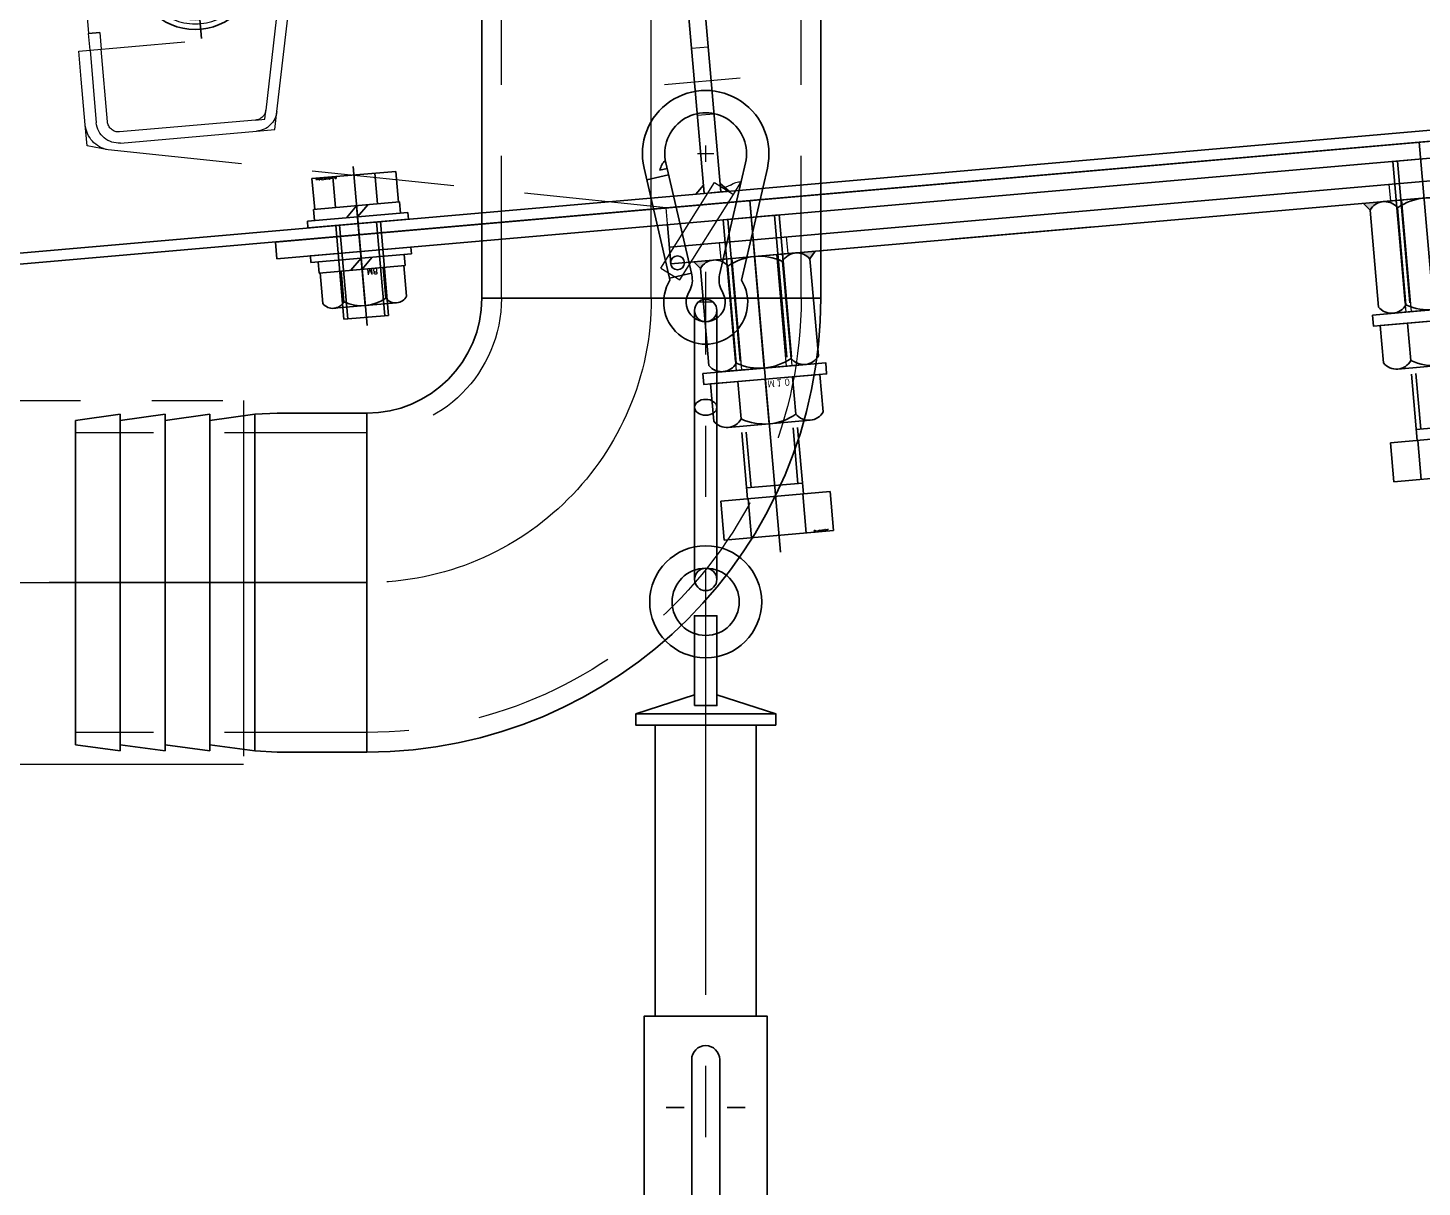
# Model space of a CAD drawing. Header units: millimetres. Extents: x -8731 to 85711, y -14522 to 31379.
# Drawn here: x 6955.1 to 7204, y 7393.4 to 7600.4 of the extents above; entities that cross this region are included whole.
import ezdxf
from ezdxf import colors
from ezdxf.entities.mleader import LeaderData, LeaderLine
from ezdxf.enums import TextEntityAlignment as Align
from ezdxf.math import Vec2, Vec3

# ---------------------------------------------------------------- set-up
doc = ezdxf.new("R2010")
doc.units = ezdxf.units.MM
doc.header["$LTSCALE"] = 4
for name, pattern in [('CENTER2', [28.575, 19.05, -3.175, 3.175, -3.175]), ('HIDDEN', [9.525, 6.35, -3.175]), ('PHANTOM2', [31.75, 15.875, -3.175, 3.175, -3.175, 3.175, -3.175])]:
    doc.linetypes.add(name, pattern=pattern)
for name, color, linetype, lineweight in [('04_HIDDEN', 2, 'HIDDEN', 13), ('05_CENTER', 4, 'CENTER2', 13), ('06_PHANTOM', 2, 'PHANTOM2', 13), ('08_DIM', 3, 'Continuous', 13)]:
    doc.layers.add(name, color=color, linetype=linetype, lineweight=lineweight)
doc.layers.add('10_DRAFT', color=8, linetype='Continuous', lineweight=0, plot=False)
doc.styles.add('KANJI0', font='txt.shx', dxfattribs={"width": 0.9, "height": 30, "bigfont": 'bigfont'})
doc.styles.add('KSS_TXT', font='txt.shx', dxfattribs={"bigfont": 'extfont2.shx'})
doc.styles.add('KSS_TXT_L', font='txt.shx', dxfattribs={"height": 9, "bigfont": 'extfont2.shx'})
doc.styles.get("Standard").update_dxf_attribs({"font": 'txt.shx', "bigfont": 'extfont2.shx'})

# ---------------------------------------------------------------- blocks, each defined once
blk = doc.blocks.new('A$C416561A8_1')
at = {"color": 0}
for p, q in [((29.52, 6.46), (9.85, 11.01)), ((11.98, 10.51), (11.08, 6.62)), ((9.95, 6.88), (10.24, 8.16)), ((28.62, 2.56), (8.95, 7.11)), ((29.52, 6.46), (28.62, 2.56)), ((29.85, 6.38), (29.52, 6.46)), ((28.93, 2.49), (28.62, 2.56)), ((31.73, 2.86), (32.14, 3.08)), ((28.93, -2.49), (8.95, -7.11)), ((31.73, -2.86), (32.14, -3.08)), ((29.85, -6.38), (9.85, -11.01))]:
    blk.add_line(p, q, dxfattribs=at)
blk.add_circle((26.78, 5.04), 1.25, dxfattribs=at)
for centre, radius, start, end in [((7.3, 0), 11.3, 76.9688, 283.0313), ((10.78, 5.08), 3.13, 99.8583, 137.1756), ((33.8, 0), 7.5, 238.2627, 121.7373), ((7.3, 0), 7.3, 76.9689, 283.0313), ((29.83, 6.38), 4, 256.9686, 298.243), ((33.8, 0), 3.5, 241.7565, 118.2435), ((29.83, -6.38), 4, 61.7565, 103.0312)]:
    blk.add_arc(centre, radius, start, end, dxfattribs=at)
at = {"layer": '10_DRAFT'}
for p, q in [((27.71, 7.98), (12.44, -1.55)), ((27.71, 7.98), (29.83, 4.59)), ((29.83, 4.59), (14.56, -4.95)), ((8.75, 0), (5.85, 0)), ((7.3, -1.45), (7.3, 1.45)), ((35.25, 0), (32.35, 0)), ((33.8, -1.45), (33.8, 1.45)), ((12.44, -1.55), (14.56, -4.95)), ((14.56, -4.95), (12.3, -6.36)), ((12.88, -4.45), (13.45, -3.17))]:
    blk.add_line(p, q, dxfattribs=at)
blk.add_arc((15.44, -6.25), 3.13, 144.8583, 182.1756, dxfattribs=at)
blk = doc.blocks.new('ST-10d_1')
at = {"color": 0}
for p, q in [((-271.05, 12.5), (-274.46, 2)), ((-70.05, 11), (-70.05, -11)), ((-68.05, 11), (-68.05, 11)), ((-62.05, 11.25), (-8.25, 11.25)), ((-217.05, 9), (-269.05, 9)), ((-66.05, 7.5), (-56.05, 7.5)), ((-63.55, 9.75), (-63.55, 7.5)), ((-62.05, 8.25), (-8.25, 8.25)), ((-60.55, 8.25), (-60.55, 7.5)), ((-56.05, 7.5), (-56.05, -7.5)), ((-200.74, 3.84), (-200.74, 7.03)), ((-95.34, 3.84), (-95.34, 7.03)), ((-209.31, 2.5), (-86.48, 2.5)), ((-54.52, 3.72), (-56.05, 3.72)), ((-295.05, 2), (-343.05, 2)), ((-151.71, 0), (-150.4, 2)), ((-150.4, -2), (-151.71, 0)), ((-149.1, 0), (-150.4, 2)), ((-150.4, -2), (-149.1, 0)), ((-295.05, -2), (-343.05, -2)), ((-271.05, -12.5), (-274.46, -2)), ((-209.31, -2.5), (-86.48, -2.5)), ((-200.74, -3.84), (-200.74, -7.03)), ((-95.34, -3.84), (-95.34, -7.03)), ((-54.52, -3.72), (-56.05, -3.72)), ((-217.05, -9), (-269.05, -9)), ((-66.05, -7.5), (-56.05, -7.5)), ((-63.55, -9.75), (-63.55, -7.5)), ((-62.05, -8.25), (-8.25, -8.25)), ((-60.55, -8.25), (-60.55, -7.5)), ((-62.05, -11.25), (-8.25, -11.25))]:
    blk.add_line(p, q, dxfattribs=at)
for points in [[(-271.05, 12.5), (-271.05, -12.5), (-269.05, -12.5), (-269.05, 12.5)], [(-68.05, 11), (-68.05, -11), (-217.05, -11), (-217.05, 11)], [(-50.05, 5), (-50.05, -5), (-54.52, -5), (-54.52, 5)], [(-272.51, 2), (-272.51, -2), (-288.55, -2), (-288.55, 2)]]:
    blk.add_lwpolyline(points, close=True, dxfattribs=at)
for centre, radius in [((-291.05, 0), 10), ((-291.05, 0), 6), ((-343.05, 0), 2), ((-295.05, 0), 2), ((-150.4, 0), 2)]:
    blk.add_circle(centre, radius, dxfattribs=at)
for centre, radius, start, end in [((-62.05, 9.75), 1.5, 90, 270), ((-8.25, 0), 11.25, 270, 90), ((-66.05, 9.5), 2, 180, 270), ((-8.25, 0), 8.25, 270, 90), ((-209.31, 0), 2.5, 90, 270), ((-86.48, 0), 2.5, 270, 90), ((-66.05, -9.5), 2, 90, 180), ((-62.05, -9.75), 1.5, 90, 270)]:
    blk.add_arc(centre, radius, start, end, dxfattribs=at)
blk.add_ellipse((-325.78, 0), major_axis=(0, 2), ratio=0.707107, dxfattribs=at)
at = {"layer": '05_CENTER', "color": 0}
blk.add_line((7.71, 0), (-349.94, 0), dxfattribs=at)
at = {"layer": '10_DRAFT'}
for p, q in [((-62.05, 12.11), (-62.05, 6.3)), ((-59.69, 9.75), (-64.4, 9.75)), ((-62.05, -12.11), (-62.05, -6.3)), ((-59.69, -9.75), (-64.4, -9.75))]:
    blk.add_line(p, q, dxfattribs=at)
at = {"layer": '08_DIM', "color": 0, "style": 'KSS_TXT'}
for p in [(-96.83, 9.01), (-96.83, -7.51)]:
    blk.add_text('0', height=3, rotation=270, dxfattribs=at).set_placement(p)
blk = doc.blocks.new('A$C1DD32577_1')
at = {"color": 4, "rotation": 90}
for name, p in [('ST-10d_1', (-1.49, 376.13)), ('A$C416561A8_1', (-1.49, -2.22))]:
    blk.add_blockref(name, p, dxfattribs=at)
blk = doc.blocks.new('A$C21297E54_1_1_1')
at = {"color": 0}
for p, q in [((520, 115), (-25, 115)), ((520, 113), (-25, 113))]:
    blk.add_line(p, q, dxfattribs=at)
at = {"color": 3}
for points in [[(197, 113), (195.5, 113), (195.5, 113), (197, 111.5)], [(200, 113), (201.5, 113), (201.5, 113), (200, 111.5)]]:
    blk.add_lwpolyline(points, close=True, dxfattribs=at)
at = {"color": 0}
blk.add_lwpolyline([(200, 113), (197, 113), (197, 2), (200, 2)], close=True, dxfattribs=at)
at = {"layer": '04_HIDDEN'}
for p, q in [((197, 99), (200, 99)), ((197, 87), (200, 87))]:
    blk.add_line(p, q, dxfattribs=at)
at = {"layer": '05_CENTER'}
for p, q in [((135, 118.15), (135, 109.82)), ((191.62, 93), (205.22, 93)), ((90, 55.07), (90, 74.93))]:
    blk.add_line(p, q, dxfattribs=at)
blk = doc.blocks.new('A$C491655AE_1_1_1')
at = {"color": 0, "linetype": 'CENTER2'}
for p, q in [((0, -12.64), (0, 12.64)), ((-12.64, 0), (12.64, 0))]:
    blk.add_line(p, q, dxfattribs=at)
at = {"color": 0}
for p, q in [((-9.81, 0), (-4.91, 8.5)), ((-4.91, 8.5), (4.91, 8.5)), ((4.91, 8.5), (9.81, 0)), ((-4.91, -8.5), (-9.81, 0)), ((9.81, 0), (4.91, -8.5)), ((4.91, -8.5), (-4.91, -8.5))]:
    blk.add_line(p, q, dxfattribs=at)
for radius in [11, 9.25]:
    blk.add_circle((0, 0), radius, dxfattribs=at)
at = {"layer": '10_DRAFT', "style": 'KSS_TXT_L'}
blk.add_text('BT-M10', height=0.3, dxfattribs=at).set_placement((-0.7, -0.54))
blk = doc.blocks.new('FWTAS-D20-M10-T20.0b_1_1')
at = {"color": 0}
for radius in [10, 5, 4]:
    blk.add_circle((0, 0), radius, dxfattribs=at)
at = {"layer": '05_CENTER', "color": 0}
for p, q in [((0, -12.1), (0, 12.1)), ((12.1, 0), (-12.1, 0))]:
    blk.add_line(p, q, dxfattribs=at)
blk = doc.blocks.new('NTFLS-20a_1_1')
at = {"color": 0}
for p, q in [((-7.35, 20), (7.35, 20)), ((-9.8, 1.31), (-9.8, 18.69)), ((-4.9, 1.31), (-4.9, 18.69)), ((4.9, 18.69), (4.9, 1.31)), ((9.8, 18.69), (9.8, 1.31)), ((-7.35, 0), (7.35, 0))]:
    blk.add_line(p, q, dxfattribs=at)
for centre, radius, start, end in [((-7.35, 17.06), 2.94, 33.626, 146.374), ((0, 10.2), 9.8, 60, 120), ((7.35, 17.06), 2.94, 33.626, 146.374), ((-7.35, 2.94), 2.94, 213.626, 326.374), ((0, 9.8), 9.8, 240, 300), ((7.35, 2.94), 2.94, 213.626, 326.374)]:
    blk.add_arc(centre, radius, start, end, dxfattribs=at)
at = {"layer": '04_HIDDEN', "color": 0}
for p, q in [((-5, 20), (-5, 0)), ((-4, 20), (-4, 0)), ((4, 20), (4, 0)), ((5, 20), (5, 0))]:
    blk.add_line(p, q, dxfattribs=at)
at = {"layer": '10_DRAFT', "linetype": 'CENTER2'}
blk.add_line((0, 20), (0, 0), dxfattribs=at)
blk = doc.blocks.new('M10Nu_1_1_1')
at = {"color": 0}
for p, q in [((-7.35, 8), (7.35, 8)), ((-9.8, 0), (-9.8, 6.69)), ((-4.9, 0), (-4.9, 6.69)), ((4.9, 6.69), (4.9, 0)), ((9.8, 6.69), (9.8, 0)), ((-9.8, 0), (9.8, 0))]:
    blk.add_line(p, q, dxfattribs=at)
at = {"color": 0, "linetype": 'CENTER2'}
blk.add_line((0, 8), (0, 0), dxfattribs=at)
at = {"color": 0}
for centre, radius, start, end in [((-7.35, 5.06), 2.94, 33.626, 146.374), ((0, -1.8), 9.8, 60, 120), ((7.35, 5.06), 2.94, 33.626, 146.374)]:
    blk.add_arc(centre, radius, start, end, dxfattribs=at)
at = {"layer": '10_DRAFT', "style": 'KANJI0', "width": 0.82}
blk.add_text('Ｍ１０', height=1.25, dxfattribs=at).set_placement((0.26, 0.12))
blk = doc.blocks.new('A$C7A442ECB_1_1')
at = {"color": 0, "linetype": 'CENTER2'}
blk.add_line((0, -3), (0, 60), dxfattribs=at)
at = {"color": 0}
for p, q in [((-9.81, 57), (9.81, 57)), ((-9.81, 50), (-9.81, 57)), ((-4.91, 50), (-4.91, 57)), ((4.91, 50), (4.91, 57)), ((9.81, 50), (9.81, 57)), ((-9.81, 50), (9.81, 50))]:
    blk.add_line(p, q, dxfattribs=at)
at = {"color": 0, "linetype": 'HIDDEN'}
for p, q in [((-5, 0), (-5, 50)), ((5, 0), (5, 50)), ((-5, 48.04), (5, 48.04)), ((-4.19, 0), (-4.19, 48.04)), ((4.19, 0), (4.19, 48.04)), ((-5, 0), (5, 0))]:
    blk.add_line(p, q, dxfattribs=at)
at = {"layer": '10_DRAFT', "style": 'KSS_TXT_L'}
blk.add_text('BT-M10x50L', height=0.3, dxfattribs=at).set_placement((6.32, 56.66))
blk = doc.blocks.new('A$C50F277F6_1_1')
h = blk.add_hatch(color=3)
h.dxf.hatch_style = 1
h.paths.add_polyline_path([(-9.8, 1.31), (-10.87, 0), (-7.35, 0, -0.251062)])
h = blk.add_hatch(color=3)
h.dxf.hatch_style = 1
h.paths.add_polyline_path([(9.8, 1.31), (10.87, 0), (7.35, 0, 0.251062)])
h = blk.add_hatch(color=3)
h.dxf.hatch_style = 1
h.paths.add_polyline_path([(110.2, 1.31), (109.13, 0), (112.65, 0, -0.251062)])
at = {"color": 0}
for p, q in [((175, 0), (-15, 0)), ((-15, 0), (-15, -3)), ((175, 0), (-15, 0)), ((-15, 0), (-15, -10)), ((-15, -3), (175, -3)), ((-15, -10), (-113.34, -28.98)), ((-117, -33.8), (-117, -42)), ((-117, -42), (-117, -47)), ((-117, -47), (-98, -47)), ((-115, -47), (-115, -50)), ((-113, -50), (-113, -47)), ((-113, -50), (-115, -50)), ((-115, -50), (-113, -50))]:
    blk.add_line(p, q, dxfattribs=at)
at = {"color": 3}
for p, q in [((-9.8, 1.31), (-10.87, 0)), ((9.8, 1.31), (10.87, 0)), ((110.2, 1.31), (109.13, 0))]:
    blk.add_line(p, q, dxfattribs=at)
at = {"color": 0}
for centre, radius, start, end in [((-112, -33.8), 5, 105.5241, 180), ((-98, -60), 13, 283.3424, 90)]:
    blk.add_arc(centre, radius, start, end, dxfattribs=at)
at = {"layer": '04_HIDDEN'}
for p, q in [((-6, 0), (-6, -3)), ((6, 0), (6, -3)), ((114, 0), (114, -3)), ((-111, -30), (-86.63, -30)), ((-86.63, -32), (-111, -32)), ((-115, -47), (-115, -34)), ((-113, -34), (-113, -47)), ((-65.65, -126.8), (-84.67, -33.6)), ((-82.71, -33.2), (-63.69, -126.4))]:
    blk.add_line(p, q, dxfattribs=at)
for centre, radius, start, end in [((-111, -34), 4, 90, 180), ((-111, -34), 2, 90, 180), ((-86.63, -34), 4, 11.5346, 90), ((-86.63, -34), 2, 11.5346, 90)]:
    blk.add_arc(centre, radius, start, end, dxfattribs=at)
at = {"layer": '05_CENTER'}
for p, q in [((0, 5.49), (0, -8.61)), ((120, 5.49), (120, -8.61))]:
    blk.add_line(p, q, dxfattribs=at)
at = {"layer": '10_DRAFT'}
for p, q in [((-113.34, -28.98), (-117, -30)), ((-117, -30), (-117, -33.8)), ((-86.63, -30), (-83.37, -30)), ((-86.63, -32), (-85, -32)), ((-85, -32), (-84.67, -33.6)), ((-83.37, -30), (-82.71, -33.2))]:
    blk.add_line(p, q, dxfattribs=at)
at = {"color": 4}
for p in [(0, 0), (120, 0)]:
    blk.add_blockref('NTFLS-20a_1_1', p, dxfattribs=at)
blk = doc.blocks.new('A$C170915BB_1_1')
h = blk.add_hatch(color=3)
h.dxf.hatch_style = 1
h.paths.add_polyline_path([(55.2, 61.31), (54.13, 60), (57.65, 60, -0.251062)])
h = blk.add_hatch(color=3)
h.dxf.hatch_style = 1
h.paths.add_polyline_path([(74.8, 61.31), (75.87, 60), (72.35, 60, 0.251062)])
h = blk.add_hatch(color=3)
h.dxf.hatch_style = 1
h.paths.add_polyline_path([(175.2, 61.31), (174.13, 60), (177.65, 60, -0.251062)])
for p, q in [((50, 53), (50, 60)), ((50, 60), (240, 60)), ((50, 57), (240, 57))]:
    blk.add_line(p, q)
at = {"color": 3}
for p, q in [((55.2, 61.31), (54.13, 60)), ((74.8, 61.31), (75.87, 60)), ((175.2, 61.31), (174.13, 60))]:
    blk.add_line(p, q, dxfattribs=at)
for points in [[(54, 80), (76, 80), (76, 82), (54, 82)], [(174, 80), (196, 80), (196, 82), (174, 82)]]:
    blk.add_lwpolyline(points, close=True)
for name, p in [('A$C7A442ECB_1_1', (65, 53)), ('A$C7A442ECB_1_1', (185, 53)), ('M10Nu_1_1_1', (65, 82)), ('M10Nu_1_1_1', (185, 82))]:
    blk.add_blockref(name, p)
at = {"color": 4}
for p in [(65, 60), (185, 60)]:
    blk.add_blockref('NTFLS-20a_1_1', p, dxfattribs=at)
at = {"layer": '04_HIDDEN'}
blk.add_blockref('A$C50F277F6_1_1', (65, 60), dxfattribs=at)
blk = doc.blocks.new('A$C2D014B62_1_1')
at = {"color": 0}
blk.add_lwpolyline([(-15, 0), (295, 0), (295, 3), (-15, 3)], close=True, dxfattribs=at)
at = {"layer": '05_CENTER'}
blk.add_line((0, 6.33), (0, -3.33), dxfattribs=at)
blk = doc.blocks.new('A$C435F0BD9_1_1_1')
at = {"color": 0, "linetype": 'CENTER2'}
blk.add_line((0, -18.3), (0, 10.2), dxfattribs=at)
at = {"color": 0}
for p, q in [((-7.51, 8.7), (7.51, 8.7)), ((-7.51, 3.2), (-7.51, 8.7)), ((-3.75, 3.2), (-3.75, 8.7)), ((3.75, 3.2), (3.75, 8.7)), ((7.51, 3.2), (7.51, 8.7)), ((-7.7, 3.2), (-7.7, 1.2)), ((7.7, 3.2), (-7.7, 3.2)), ((0, 1.2), (-2, 3.2)), ((0, 3.2), (2, 1.2)), ((7.7, 1.2), (7.7, 3.2)), ((-9, 1.2), (9, 1.2)), ((-9, 1.2), (-9, 0)), ((9, 0), (9, 1.2)), ((-9, 0), (9, 0))]:
    blk.add_line(p, q, dxfattribs=at)
at = {"color": 0, "linetype": 'HIDDEN'}
for p, q in [((-4, -16.8), (-4, 0)), ((-3.32, -16.8), (-3.32, 0)), ((3.32, -16.8), (3.32, 0)), ((4, -16.8), (4, 0)), ((-4, -16.8), (4, -16.8))]:
    blk.add_line(p, q, dxfattribs=at)
at = {"layer": '10_DRAFT', "style": 'KSS_TXT_L'}
blk.add_text('BT-M8x20L,SW,PW', height=0.3, dxfattribs=at).set_placement((3.15, 8.36))
blk = doc.blocks.new('M8Nza_1_1_1')
at = {"color": 0}
for p, q in [((-7.5, 8.69), (-7.5, 3.2)), ((5.62, 9.7), (-5.63, 9.7)), ((-3.75, 3.2), (-3.75, 8.69)), ((3.75, 8.69), (3.75, 3.2)), ((7.5, 3.2), (7.5, 8.69)), ((-7.7, 3.2), (7.7, 3.2)), ((-7.7, 3.2), (-7.7, 1.2)), ((0, 1.2), (-2, 3.2)), ((0, 3.2), (2, 1.2)), ((7.7, 3.2), (7.7, 1.2))]:
    blk.add_line(p, q, dxfattribs=at)
at = {"color": 0, "linetype": 'CENTER2'}
blk.add_line((0, 9.7), (0, 0), dxfattribs=at)
at = {"color": 0}
blk.add_lwpolyline([(-9, 1.2), (9, 1.2), (9, 0), (-9, 0)], close=True, dxfattribs=at)
for centre, radius, start, end in [((-5.63, 7.45), 2.25, 33.626, 146.374), ((0, 2.2), 7.5, 60, 120), ((5.62, 7.45), 2.25, 33.626, 146.374)]:
    blk.add_arc(centre, radius, start, end, dxfattribs=at)
at = {"layer": '10_DRAFT', "style": 'KSS_TXT'}
blk.add_text('M8', height=1, dxfattribs=at).set_placement((0.87, 3.27))
blk = doc.blocks.new('A$C4B9B0C08_1_1')
for name, p in [('A$C170915BB_1_1', (-480, 80)), ('M8Nza_1_1_1', (-485, 133)), ('A$C2D014B62_1_1', (-485, 130)), ('A$C21297E54_1_1_1', (-620, 15)), ('A$C491655AE_1_1_1', (-510, 80))]:
    blk.add_blockref(name, p)
at = {"rotation": 179.9999999999999}
blk.add_blockref('A$C435F0BD9_1_1_1', (-485, 128), dxfattribs=at)
at = {"layer": '04_HIDDEN', "color": 4}
blk.add_blockref('FWTAS-D20-M10-T20.0b_1_1', (-510, 80), dxfattribs=at)
blk = doc.blocks.new('A$C144538DF_1_1')
at = {"color": 0}
for p, q in [((-102.8, 211.95), (-94.8, 213.05)), ((-102.8, 154.05), (-102.8, 211.95)), ((-94.8, 213.05), (-94.8, 152.95)), ((-94.8, 211.95), (-86.8, 213.05)), ((-86.8, 213.05), (-86.8, 152.95)), ((-86.8, 211.95), (-78.8, 213.05)), ((-78.8, 213.05), (-78.8, 152.95)), ((-78.8, 211.95), (-70.8, 213.05)), ((-66.8, 213.25), (-70.8, 213.05)), ((-70.8, 213.05), (-70.8, 152.95)), ((-50.8, 213.25), (-66.8, 213.25)), ((-50.8, 152.75), (-50.8, 213.25)), ((-94.8, 152.95), (-102.8, 154.05)), ((-86.8, 152.95), (-94.8, 154.05)), ((-78.8, 152.95), (-86.8, 154.05)), ((-70.8, 152.95), (-78.8, 154.05)), ((-66.8, 152.75), (-70.8, 152.95)), ((-50.8, 152.75), (-66.8, 152.75)), ((-30.25, 132.2), (30.25, 132.2)), ((-30.25, 132.2), (-30.25, 48)), ((30.25, 132.2), (30.25, 28)), ((0, 48), (-30.25, 48)), ((0, 48), (0, 28)), ((10, 28), (0, 28)), ((30.25, 28), (15, 28))]:
    blk.add_line(p, q, dxfattribs=at)
blk.add_lwpolyline([(10, 78), (15, 78), (15, -2), (10, -2)], close=True)
for radius in [81.05, 20.55]:
    blk.add_arc((-50.8, 132.2), radius, 0, 90, dxfattribs=at)
at = {"layer": '04_HIDDEN'}
for p, q in [((-50.8, 209.75), (-102.8, 209.75)), ((-50.8, 156.25), (-102.8, 156.25)), ((-26.75, 132.2), (-26.75, 48)), ((26.75, 132.2), (26.75, 28)), ((10, 28), (15, 28)), ((10, 8), (15, 8))]:
    blk.add_line(p, q, dxfattribs=at)
for radius in [77.55, 24.05]:
    blk.add_arc((-50.8, 132.2), radius, 0, 90, dxfattribs=at)
at = {"layer": '05_CENTER'}
for p, q in [((-50.8, 183), (-107.52, 183)), ((-102.8, 183), (-50.8, 183)), ((0, 132.2), (0, 21.75)), ((21.9, 33), (3.12, 33))]:
    blk.add_line(p, q, dxfattribs=at)
blk.add_arc((-50.8, 132.2), 50.8, 0, 90, dxfattribs=at)
blk = doc.blocks.new('AM_BALLOON1')
at = {"transparency": 16777216}
blk.add_circle((0, 0), 5, dxfattribs=at)
blk.add_attdef('B_NUMBER', text='', height=3, dxfattribs=at).set_placement((0, 0), align=Align.MIDDLE_CENTER)
blk = doc.blocks.new('_OPEN')
at = {"color": 0, "linetype": 'ByBlock'}
for p, q in [((-1, 0.1667), (0, 0)), ((0, 0), (-1, -0.1667)), ((0, 0), (-1, 0))]:
    blk.add_line(p, q, dxfattribs=at)

msp = doc.modelspace()

# ---------------------------------------------------------------- linework, layer by layer
at = {"layer": '05_CENTER'}
msp.add_line((6748.62261, 7501.36791), (6993.62261, 7501.36791), dxfattribs=at)
at = {"layer": '06_PHANTOM'}
msp.add_lwpolyline([(6748.62261, 7533.86791), (6993.62261, 7533.86791), (6993.62261, 7468.86791), (6748.62261, 7468.86791)], close=True, dxfattribs=at)

# ---------------------------------------------------------------- block references
at = {"xscale": -1}
for name, p, rotation in [('A$C4B9B0C08_1_1', (7486.13312, 7735.1139), 184.9822464020457), ('A$C144538DF_1_1', (7066.42261, 7684.36791), 180), ('A$C1DD32577_1', (7077.62057, 7583.019), 180)]:
    msp.add_blockref(name, p, dxfattribs=dict(at, rotation=rotation))

# ---------------------------------------------------------------- leaders
at = {"layer": '08_DIM'}
ml = msp.add_multileader_block('Standard', dxfattribs=at)
ml.set_content('AM_BALLOON1', color=256, scale=15)
ml.set_attribute('B_NUMBER', 'AF', width=0)
ml.set_leader_properties(color=256, linetype='ByLayer', lineweight=-1)
ml.set_arrow_properties(name='OPEN')
ml.build(insert=Vec2(0, 0))
ml.multileader.update_dxf_attribs({"leader_type": 0, "has_dogleg": 0, "text_right_attachment_type": 6, "dogleg_length": 0, "arrow_head_size": 30, "scale": 15, "block_connection_type": 1})
ctx = ml.context
ctx.base_point, ctx.scale, ctx.char_height, ctx.arrow_head_size, ctx.landing_gap_size, ctx.plane_origin = Vec3(8262.14661, 16915.24927), 15, 60, 30, 30, Vec3(8262.14661, 16915.24927)
ctx.right_attachment, ctx.attachment_type = 6, 1
notes = []
notes.append((ctx, [(0, (0, 0, 0), (0, 0), (1, 0), 1, [])]))
ctx.block.insert = Vec3(8262.14661, 16915.24927)
ml = msp.add_multileader_block('Standard', dxfattribs=at)
ml.set_content('AM_BALLOON1', color=256, scale=15)
ml.set_attribute('B_NUMBER', 'AO', width=0)
ml.set_leader_properties(color=256, linetype='ByLayer', lineweight=-1)
ml.set_arrow_properties(name='OPEN')
ml.build(insert=Vec2(0, 0))
ml.multileader.update_dxf_attribs({"leader_type": 0, "has_dogleg": 0, "text_right_attachment_type": 6, "dogleg_length": 0, "arrow_head_size": 30, "scale": 15, "block_connection_type": 1})
ctx = ml.context
ctx.base_point, ctx.scale, ctx.char_height, ctx.arrow_head_size, ctx.landing_gap_size, ctx.plane_origin = Vec3(11532.59715, 15665.61266), 15, 60, 30, 30, Vec3(11532.59715, 15665.61266)
ctx.right_attachment, ctx.attachment_type = 6, 1
notes.append((ctx, [(0, (0, 0, 0), (0, 0), (1, 0), 1, [])]))
ctx.block.insert = Vec3(11532.59715, 15665.61266)
ml = msp.add_multileader_block('Standard', dxfattribs=at)
ml.set_content('AM_BALLOON1', color=256, scale=15)
ml.set_attribute('B_NUMBER', 'D', width=0)
ml.set_leader_properties(color=256, linetype='ByLayer', lineweight=-1)
ml.set_arrow_properties(name='OPEN')
ml.build(insert=Vec2(0, 0))
ml.multileader.update_dxf_attribs({"leader_type": 0, "has_dogleg": 0, "text_right_attachment_type": 6, "dogleg_length": 0, "arrow_head_size": 30, "scale": 15, "block_connection_type": 1})
ctx = ml.context
ctx.base_point, ctx.scale, ctx.char_height, ctx.arrow_head_size, ctx.landing_gap_size, ctx.plane_origin = Vec3(9708.75838, 15394.05003), 15, 60, 30, 30, Vec3(9708.75838, 15394.05003)
ctx.right_attachment, ctx.attachment_type = 6, 1
notes.append((ctx, [(0, (0, 0, 0), (0, 0), (1, 0), 1, [])]))
ctx.block.insert = Vec3(9708.75838, 15394.05003)
ml = msp.add_multileader_block('Standard', dxfattribs=at)
ml.set_content('AM_BALLOON1', color=256, scale=15)
ml.set_attribute('B_NUMBER', 'A', width=0)
ml.set_leader_properties(color=256, linetype='ByLayer', lineweight=-1)
ml.set_arrow_properties(name='OPEN')
ml.build(insert=Vec2(0, 0))
ml.multileader.update_dxf_attribs({"leader_type": 0, "has_dogleg": 0, "text_right_attachment_type": 6, "dogleg_length": 0, "arrow_head_size": 30, "scale": 15, "block_connection_type": 1})
ctx = ml.context
ctx.base_point, ctx.scale, ctx.char_height, ctx.arrow_head_size, ctx.landing_gap_size, ctx.plane_origin = Vec3(13148.43876, 15210.37146), 15, 60, 30, 30, Vec3(13148.43876, 15210.37146)
ctx.right_attachment, ctx.attachment_type = 6, 1
notes.append((ctx, [(0, (0, 0, 0), (0, 0), (1, 0), 1, [])]))
ctx.block.insert = Vec3(13148.43876, 15210.37146)
ml = msp.add_multileader_block('Standard', dxfattribs=at)
ml.set_content('AM_BALLOON1', color=256, scale=15)
ml.set_attribute('B_NUMBER', 'B', width=0)
ml.set_leader_properties(color=256, linetype='ByLayer', lineweight=-1)
ml.set_arrow_properties(name='OPEN')
ml.build(insert=Vec2(0, 0))
ml.multileader.update_dxf_attribs({"leader_type": 0, "has_dogleg": 0, "text_right_attachment_type": 6, "dogleg_length": 0, "arrow_head_size": 30, "scale": 15, "block_connection_type": 1})
ctx = ml.context
ctx.base_point, ctx.scale, ctx.char_height, ctx.arrow_head_size, ctx.landing_gap_size, ctx.plane_origin = Vec3(13018.80587, 15068.9297), 15, 60, 30, 30, Vec3(13018.80587, 15068.9297)
ctx.right_attachment, ctx.attachment_type = 6, 1
notes.append((ctx, [(0, (0, 0, 0), (0, 0), (1, 0), 1, [])]))
ctx.block.insert = Vec3(13018.80587, 15068.9297)
ml = msp.add_multileader_block('Standard', dxfattribs=at)
ml.set_content('AM_BALLOON1', color=256, scale=15)
ml.set_attribute('B_NUMBER', 'C', width=0)
ml.set_leader_properties(color=256, linetype='ByLayer', lineweight=-1)
ml.set_arrow_properties(name='OPEN')
ml.build(insert=Vec2(0, 0))
ml.multileader.update_dxf_attribs({"leader_type": 0, "has_dogleg": 0, "text_right_attachment_type": 6, "dogleg_length": 0, "arrow_head_size": 30, "scale": 15, "block_connection_type": 1})
ctx = ml.context
ctx.base_point, ctx.scale, ctx.char_height, ctx.arrow_head_size, ctx.landing_gap_size, ctx.plane_origin = Vec3(13161.52102, 14919.16787), 15, 60, 30, 30, Vec3(13161.52102, 14919.16787)
ctx.right_attachment, ctx.attachment_type = 6, 1
notes.append((ctx, [(0, (0, 0, 0), (0, 0), (1, 0), 1, [])]))
ctx.block.insert = Vec3(13161.52102, 14919.16787)
for ctx, leaders in notes:
    for number, flags, end, landing, length, lines in leaders:
        leader = LeaderData()
        leader.index, (leader.has_last_leader_line, leader.has_dogleg_vector, leader.attachment_direction) = number, flags
        leader.last_leader_point, leader.dogleg_vector, leader.dogleg_length = Vec3(end), Vec3(landing), length
        for number, points, colour, breaks in lines:
            line = LeaderLine()
            line.index, line.vertices, line.color, line.breaks = number, Vec3.list(points), colors.encode_raw_color(colour), breaks
            leader.lines.append(line)
        ctx.leaders.append(leader)

doc.saveas('drawing.dxf')
